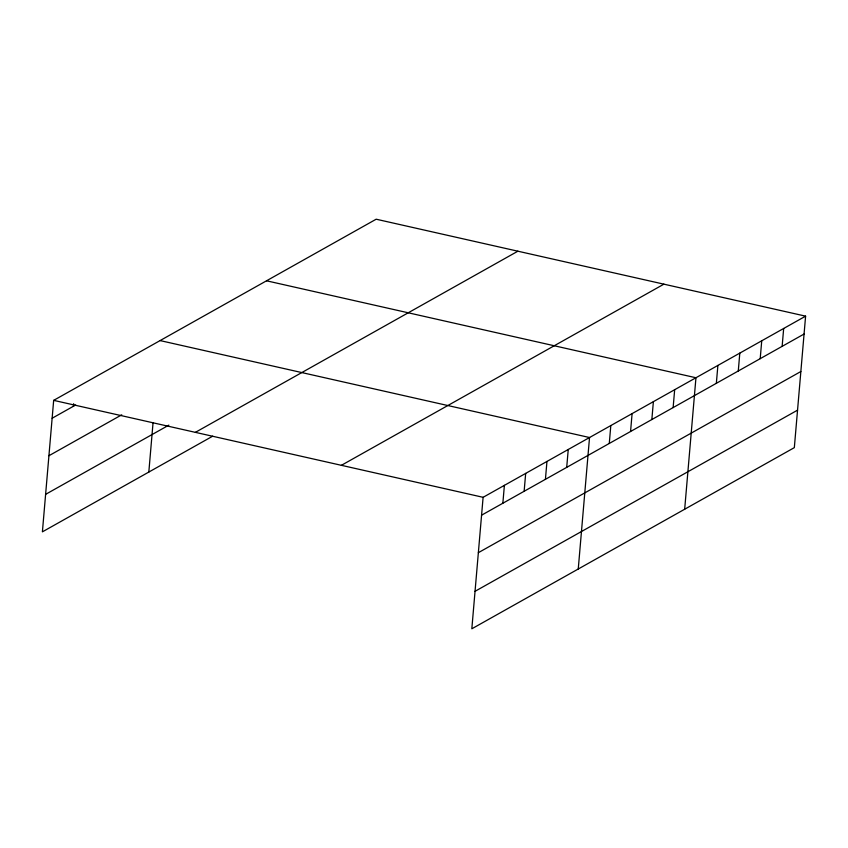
<?xml version="1.0" encoding="UTF-8"?>
<svg xmlns="http://www.w3.org/2000/svg" width="848" height="848" viewBox="0 0 848 848"><rect width="100%" height="100%" fill="white"/><g stroke="black" fill="none" stroke-linecap="round" stroke-linejoin="round"><path stroke-width="1.27" d="M805.6 316.156L483.106 497.31L471.827 628.792L794.332 447.638L805.6 316.156L376.173 219.208L53.668 400.362L42.4 531.844L212.678 436.19M73.426 406.277L73.638 403.722M148.824 472.06L153.032 422.982M502.853 503.235L504.39 485.353M524.138 491.278L525.675 473.396M545.423 479.321L546.96 461.439M566.708 467.365L568.245 449.482M578.251 569.019L589.53 437.526L160.092 340.578M609.277 443.451L610.814 425.579M630.562 431.494L632.099 413.623M651.847 419.537L653.384 401.666M673.132 407.581L674.669 389.709M684.675 509.235L695.954 377.752L266.526 280.794M716.348 383.307L717.885 365.435M738.279 370.989L739.806 353.118M760.211 358.672L761.737 340.79M782.142 346.355L783.669 328.473M52.141 418.234L75.663 405.015M48.93 455.726L121.741 414.82M45.612 494.352L168.847 425.134M195.379 432.353L517.884 251.199M341.394 465.319L663.889 284.165M481.569 515.192L804.063 334.038M478.357 552.684L800.851 371.53M475.039 591.31L797.544 410.156M53.668 400.362L483.106 497.31"/></g></svg>
